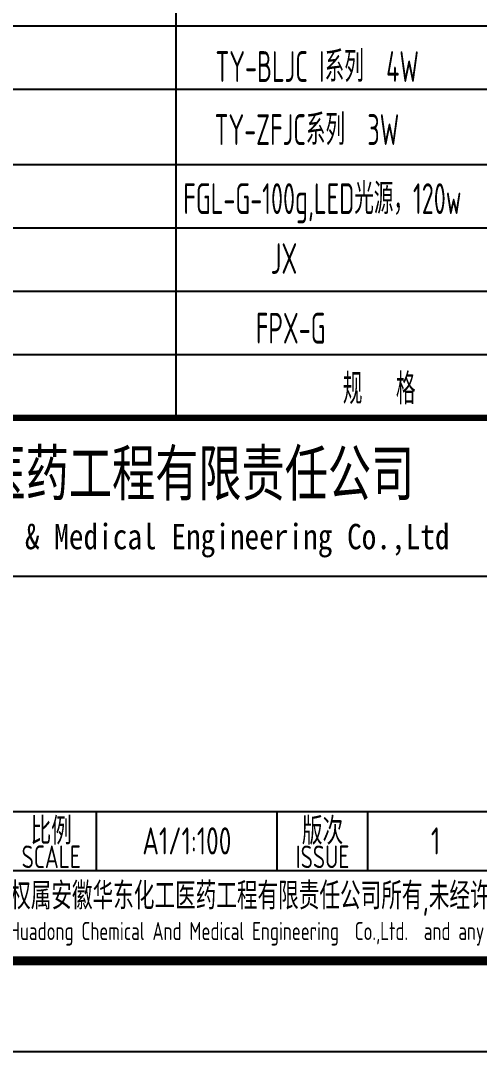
# Model space of a CAD drawing. Extents: x 4981409 to 5298492, y -444687 to -298607.
# Drawn here: x 5076486 to 5081560, y -430054 to -418666 of the extents above; entities that cross this region are included whole.
import ezdxf
from ezdxf.enums import TextEntityAlignment as Align

# ---------------------------------------------------------------- set-up
doc = ezdxf.new("R2010")
doc.units = 0
doc.header["$LTSCALE"] = 1000
doc.header["$MEASUREMENT"] = 0
doc.layers.get('0').update_dxf_attribs({"linetype": 'CONTINUOUS'})
doc.layers.add('PUB_TITLE', color=4, linetype='CONTINUOUS')
doc.layers.add('TEL_TAB', color=7, linetype='CONTINUOUS')
doc.styles.add('AHD', font='sceie.shx', dxfattribs={"width": 0.7, "bigfont": 'sceic.shx'})
doc.styles.add('ECEC_TQ_S', font='')
doc.styles.add('sceic', font='sceie.shx', dxfattribs={"width": 0.67, "bigfont": 'sceic.shx'})
doc.styles.get('ECEC_TQ_S').set_extended_font_data('SimSun')

msp = doc.modelspace()

# ---------------------------------------------------------------- linework, layer by layer
for p, q in [((5070825.3, -424804), (5088825.3, -424804)), ((5070825.3, -427404), (5088825.3, -427404)), ((5077325.3, -428054), (5077325.3, -427404)), ((5079325.3, -428054), (5079325.3, -427404)), ((5080325.3, -428054), (5080325.3, -427404)), ((5070825.3, -428054), (5088825.3, -428054)), ((5070825.3, -429054), (5088825.3, -429054))]:
    msp.add_line(p, q)
msp.add_lwpolyline([(5088825.3, -423054, 70, 70, 0), (5070825.3, -423054, 70, 70, 0), (5070825.3, -429054, 0, 0, 0)], format="xyseb")
at = {"layer": 'PUB_TITLE', "color": 4}
msp.add_lwpolyline([(5005725.3, -430054), (5089825.3, -430054), (5089825.3, -370654), (5005725.3, -370654)], close=True, dxfattribs=at)
at = {"layer": 'PUB_TITLE', "color": 4, "const_width": 100}
msp.add_lwpolyline([(5008225.3, -429054), (5088825.3, -429054), (5088825.3, -371654), (5008225.3, -371654)], close=True, dxfattribs=at)
at = {"layer": 'TEL_TAB', "color": 0, "linetype": 'ByBlock'}
for p, q in [((5078202.4, -411023.2), (5078202.4, -421654)), ((5070825.3, -419423.2), (5088825.3, -419423.2)), ((5070825.3, -420254), (5088825.3, -420254)), ((5078202.4, -420254), (5078202.4, -421654)), ((5078202.4, -420254), (5078202.4, -421654)), ((5070825.3, -420954), (5088825.3, -420954)), ((5070825.3, -421654), (5088825.3, -421654)), ((5070825.3, -421654), (5088825.3, -421654)), ((5070825.3, -421654), (5088825.3, -421654)), ((5070825.3, -421654), (5088825.3, -421654)), ((5078202.4, -421654), (5078202.4, -422354)), ((5078202.4, -421654), (5078202.4, -422354)), ((5070825.3, -422354), (5088825.3, -422354)), ((5070825.3, -422354), (5088825.3, -422354)), ((5078202.4, -422354), (5078202.4, -423054))]:
    msp.add_line(p, q, dxfattribs=at)
for points in [[(5070825.3, -418723.2), (5088808.9, -418723.2)], [(5070825.3, -418723.2), (5088808.9, -418723.2)], [(5070825.3, -419423.2), (5088808.9, -419423.2)]]:
    msp.add_lwpolyline(points, dxfattribs=at)

# ---------------------------------------------------------------- texts
for s, height, style, width, p in [('安徽华东化工医药工程有限责任公司', 500, 'ECEC_TQ_S', 0.7, (5077020.2, -423654)), ('安徽华东化工医药工程有限责任公司', 500, 'ECEC_TQ_S', 0.7, (5077020.2, -423654)), ('Anhui Huadong Chemical & Medical Engineering Co.,Ltd', 280, 'ECEC_TQ_S', 0.85, (5077020.2, -424404)), ('Anhui Huadong Chemical & Medical Engineering Co.,Ltd', 280, 'ECEC_TQ_S', 0.85, (5077020.2, -424404)), ('比例', 300, 'AHD', 0.8, (5076825.3, -427604)), ('比例', 300, 'AHD', 0.8, (5076825.3, -427604)), ('版次', 300, 'AHD', 0.8, (5079825.3, -427604)), ('版次', 300, 'AHD', 0.8, (5079825.3, -427604)), ('SCALE', 250, 'AHD', 0.8, (5076825.3, -427904)), ('SCALE', 250, 'AHD', 0.8, (5076825.3, -427904)), ('ISSUE', 250, 'AHD', 0.8, (5079825.3, -427904)), ('ISSUE', 250, 'AHD', 0.8, (5079825.3, -427904)), ('本文件专有权属安徽华东化工医药工程有限责任公司所有,未经许可不得复制或转让给第三方', 300, 'AHD', 0.8, (5079825.3, -428354)), ('本文件专有权属安徽华东化工医药工程有限责任公司所有,未经许可不得复制或转让给第三方', 300, 'AHD', 0.8, (5079825.3, -428354)), ('The proprietary right of this document belongs to Anhui Huadong Chemical And Medical Engineering  Co.,Ltd.  and any replication or transfer to the 3rd. side is forbidden without its permission. ', 200, 'AHD', 0.8, (5079825.3, -428754)), ('The proprietary right of this document belongs to Anhui Huadong Chemical And Medical Engineering  Co.,Ltd.  and any replication or transfer to the 3rd. side is forbidden without its permission. ', 200, 'AHD', 0.8, (5079825.3, -428754))]:
    msp.add_text(s, height=height, dxfattribs=dict(style=style, width=width)).set_placement(p, align=Align.MIDDLE)
at = {"style": 'AHD', "width": 0.8}
for tag, text, p in [('A1/1:100', '1:100', (5078325.3, -427729)), ('1', '0', (5081075.3, -427729))]:
    msp.add_attdef(tag, text=text, height=300, dxfattribs=at).set_placement(p, align=Align.MIDDLE)
at = {"layer": 'TEL_TAB', "color": 0, "linetype": 'ByBlock', "style": 'sceic', "width": 0.67}
for s, p in [('TY-BLJC I系列  4W ', (5078641, -419343.1)), ('TY-ZFJC系列  3W', (5078631.7, -420039.8)), ('FGL-G-100g,LED光源，120w', (5078285.3, -420802.7)), ('FPX-G', (5079087.7, -422234.2)), ('规   格', (5080050, -422904))]:
    msp.add_text(s, height=340, dxfattribs=at).set_placement(p)
at = {"layer": 'TEL_TAB', "color": 1, "linetype": 'ByBlock', "style": 'sceic', "width": 0.67}
msp.add_text('JX', height=340, dxfattribs=at).set_placement((5079253, -421463.9))

doc.saveas('drawing.dxf')
